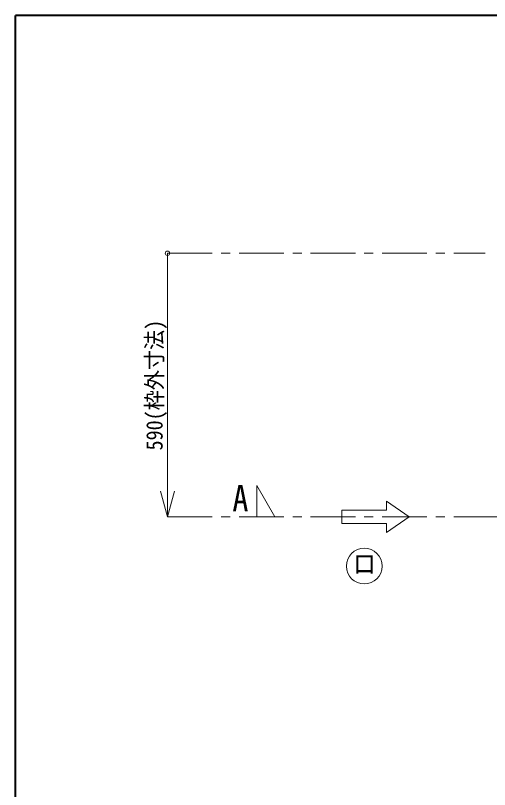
# Model space of a CAD drawing. Units: millimetres at full size, sheet at 1:10; details may follow other scales. Extents: x -2093 to 1957, y -1409 to 1401.
# Drawn here: x -2093 to -1563, y 535 to 1401 of the extents above; entities that cross this region are included whole.
import ezdxf
from ezdxf.enums import TextEntityAlignment as Align

# ---------------------------------------------------------------- set-up
doc = ezdxf.new("R2010")
doc.units = ezdxf.units.MM
doc.header["$LTSCALE"] = 10
doc.header["$PDMODE"] = 32
doc.header["$PDSIZE"] = 5
doc.linetypes.add('CHAIN1', pattern=[8, 5, -1, 1, -1])
doc.layers.add('0-0_ﾚｲﾔ1', color=4, linetype='Continuous', lineweight=9)
doc.styles.add('ＭＳ ゴシック', font='')
doc.styles.get('ＭＳ ゴシック').set_extended_font_data('MS Gothic')

msp = doc.modelspace()

# ---------------------------------------------------------------- linework, layer by layer
at = {"layer": '0-0_ﾚｲﾔ1', "color": 1, "lineweight": 40}
for p in [(-2092.65, -1408.74), (1957.35, 1401.26)]:
    msp.add_line(p, (-2092.65, 1401.26), dxfattribs=at)
at = {"layer": '0-0_ﾚｲﾔ1', "linetype": 'CHAIN1'}
for p, q in [((-1922.65, 1135.26), (-1567.65, 1135.26)), ((-1922.65, 840.26), (-117.65, 840.26))]:
    msp.add_line(p, q, dxfattribs=at)
at = {"layer": '0-0_ﾚｲﾔ1'}
for q in [(-1922.65, 1135.26), (-1930.41, 869.24), (-1914.88, 869.24)]:
    msp.add_line((-1922.65, 840.26), q, dxfattribs=at)
at = {"layer": '0-0_ﾚｲﾔ1', "color": 7, "lineweight": 18}
for p, q in [((-1652.65, 840.26), (-1677.65, 857.76)), ((-1727.65, 832.76), (-1727.65, 847.76)), ((-1652.65, 840.26), (-1677.65, 822.76)), ((-1727.65, 832.76), (-1677.65, 832.76)), ((-1677.65, 822.76), (-1677.65, 832.76))]:
    msp.add_line(p, q, dxfattribs=at)
at = {"layer": '0-0_ﾚｲﾔ1', "linetype": 'CHAIN1'}
msp.add_lwpolyline([(-1802.65, 840.26), (-1822.65, 875.26), (-1822.65, 840.26)], dxfattribs=at)
at = {"layer": '0-0_ﾚｲﾔ1', "color": 7, "lineweight": 18}
msp.add_lwpolyline([(-1727.65, 847.76), (-1677.65, 847.76), (-1677.65, 857.76)], dxfattribs=at)
msp.add_circle((-1702.65, 785.26), 20, dxfattribs=at)
at = {"layer": '0-0_ﾚｲﾔ1', "color": 1}
msp.add_point((-1922.65, 1135.26), dxfattribs=at)

# ---------------------------------------------------------------- texts
at = {"layer": '0-0_ﾚｲﾔ1', "color": 7, "style": 'ＭＳ ゴシック', "width": 0.9}
msp.add_text('590(枠外寸法)', height=18.33, rotation=90, dxfattribs=at).set_placement((-1922.65, 914.63), align=Align.BOTTOM_LEFT)
at = {"layer": '0-0_ﾚｲﾔ1', "color": 7, "style": 'ＭＳ ゴシック'}
for s, height, width, p in [('A', 29.33, 0.9, (-1850.15, 837.76)), ('ロ', 21.99, 0.85, (-1715.15, 770.26))]:
    msp.add_text(s, height=height, dxfattribs=dict(at, width=width)).set_placement(p, align=Align.BOTTOM_LEFT)

doc.saveas('drawing.dxf')
